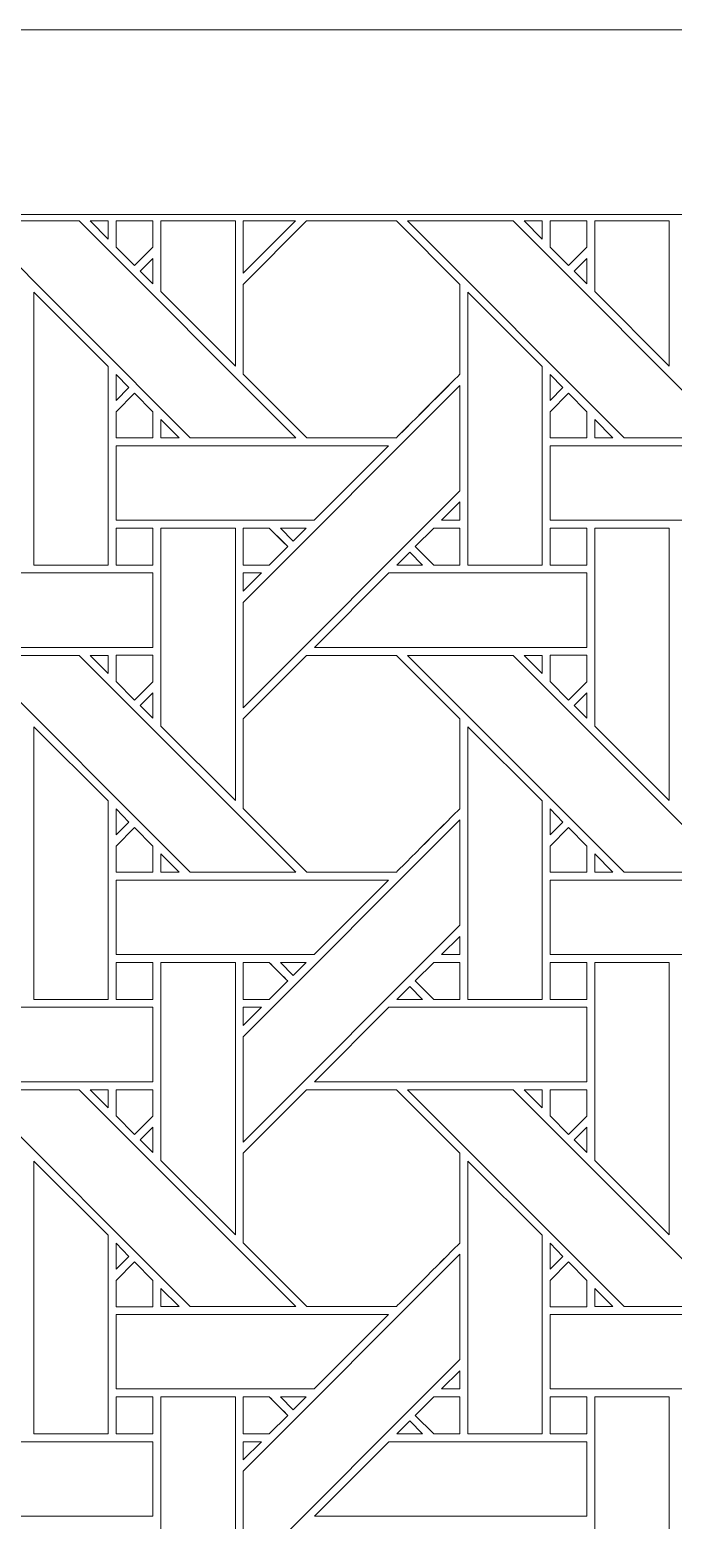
# Model space of a CAD drawing. Header units: inches. Extents: x 5.4 to 19.4, y 5.6 to 12.6.
# Drawn here: x 10.731 to 12.137, y 9.34 to 12.595 of the extents above; entities that cross this region are included whole.
import ezdxf

# ---------------------------------------------------------------- set-up
doc = ezdxf.new("R2010")
doc.units = ezdxf.units.IN
doc.header["$MEASUREMENT"] = 0
doc.layers.add('Design', color=7, linetype='Continuous', lineweight=0)

msp = doc.modelspace()

# ---------------------------------------------------------------- linework, layer by layer
at = {"layer": 'Design'}
for points, knots in [([(5.3829, 12.5948), (5.3829, 12.5948), (5.3829, 5.5948), (5.3829, 5.5948), (5.3829, 5.5948), (19.3829, 5.5948), (19.3829, 5.5948), (19.3829, 5.5948), (19.3829, 12.5948), (19.3829, 12.5948), (19.3829, 12.5948), (5.3829, 12.5948), (5.3829, 12.5948)], [0, 0, 0, 0, 1, 1, 1, 2, 2, 2, 3, 3, 3, 4, 4, 4, 4]), ([(5.8069, 12.1914), (5.8069, 12.1914), (5.8069, 5.9981), (5.8069, 5.9981), (5.8069, 5.9981), (18.9588, 5.9981), (18.9588, 5.9981), (18.9588, 5.9981), (18.9588, 12.1914), (18.9588, 12.1914), (18.9588, 12.1914), (5.8069, 12.1914), (5.8069, 12.1914)], [0, 0, 0, 0, 1, 1, 1, 2, 2, 2, 3, 3, 3, 4, 4, 4, 4]), ([(11.3123, 11.7036), (11.3123, 11.7036), (11.0813, 11.7036), (11.0813, 11.7036), (11.0813, 11.7036), (10.6077, 12.1773), (10.6077, 12.1773), (10.6077, 12.1773), (10.8387, 12.1773), (10.8387, 12.1773), (10.8387, 12.1773), (11.3123, 11.7036), (11.3123, 11.7036)], [0, 0, 0, 0, 1, 1, 1, 2, 2, 2, 3, 3, 3, 4, 4, 4, 4]), ([(10.8628, 12.1773), (10.8628, 12.1773), (10.9022, 12.1773), (10.9022, 12.1773), (10.9022, 12.1773), (10.9022, 12.1374), (10.9022, 12.1374), (10.9022, 12.1374), (10.8628, 12.1773), (10.8628, 12.1773)], [0, 0, 0, 0, 1, 1, 1, 2, 2, 2, 3, 3, 3, 3]), ([(10.9997, 12.1773), (10.9997, 12.1773), (10.9997, 12.1197), (10.9997, 12.1197), (10.9997, 12.1197), (10.9597, 12.0798), (10.9597, 12.0798), (10.9597, 12.0798), (10.9194, 12.1201), (10.9194, 12.1201), (10.9194, 12.1201), (10.9194, 12.1773), (10.9194, 12.1773), (10.9194, 12.1773), (10.9997, 12.1773), (10.9997, 12.1773)], [0, 0, 0, 0, 1, 1, 1, 2, 2, 2, 3, 3, 3, 4, 4, 4, 5, 5, 5, 5]), ([(10.9997, 12.1773), (10.9997, 12.1773), (10.9997, 12.1197), (10.9997, 12.1197), (10.9997, 12.1197), (10.9597, 12.0798), (10.9597, 12.0798), (10.9597, 12.0798), (10.9194, 12.1201), (10.9194, 12.1201), (10.9194, 12.1201), (10.9194, 12.1773), (10.9194, 12.1773), (10.9194, 12.1773), (10.9997, 12.1773), (10.9997, 12.1773)], [0, 0, 0, 0, 1, 1, 1, 2, 2, 2, 3, 3, 3, 4, 4, 4, 5, 5, 5, 5]), ([(11.1802, 12.1773), (11.1802, 12.1773), (11.1802, 11.86), (11.1802, 11.86), (11.1802, 11.86), (11.0173, 12.0229), (11.0173, 12.0229), (11.0173, 12.0229), (11.0173, 12.1773), (11.0173, 12.1773), (11.0173, 12.1773), (11.1802, 12.1773), (11.1802, 12.1773)], [0, 0, 0, 0, 1, 1, 1, 2, 2, 2, 3, 3, 3, 4, 4, 4, 4]), ([(11.671, 11.8423), (11.6532, 11.8244), (11.5412, 11.7127), (11.5322, 11.7037), (11.5322, 11.7037), (11.3365, 11.7037), (11.3365, 11.7037), (11.3365, 11.7037), (11.1973, 11.8429), (11.1973, 11.8429), (11.1973, 11.8429), (11.1973, 12.0386), (11.1973, 12.0386), (11.1973, 12.0386), (11.336, 12.1773), (11.336, 12.1773), (11.336, 12.1773), (11.5322, 12.1773), (11.5322, 12.1773), (11.5322, 12.1773), (11.671, 12.0386), (11.671, 12.0386), (11.671, 12.0386), (11.671, 11.8423), (11.671, 11.8423)], [0, 0, 0, 0, 1, 1, 1, 2, 2, 2, 3, 3, 3, 4, 4, 4, 5, 5, 5, 6, 6, 6, 7, 7, 7, 8, 8, 8, 8]), ([(11.1973, 12.0629), (11.1973, 12.0629), (11.1973, 12.1773), (11.1973, 12.1773), (11.1973, 12.1773), (11.3117, 12.1773), (11.3117, 12.1773), (11.3117, 12.1773), (11.1973, 12.0629), (11.1973, 12.0629)], [0, 0, 0, 0, 1, 1, 1, 2, 2, 2, 3, 3, 3, 3]), ([(11.5322, 12.1773), (11.5322, 12.1773), (11.671, 12.0386), (11.671, 12.0386), (11.671, 12.0386), (11.671, 11.8423), (11.671, 11.8423), (11.6528, 11.8241), (11.541, 11.7124), (11.5322, 11.7037), (11.5322, 11.7037), (11.3365, 11.7037), (11.3365, 11.7037), (11.3365, 11.7037), (11.1973, 11.8429), (11.1973, 11.8429), (11.1973, 11.8429), (11.1973, 12.0386), (11.1973, 12.0386), (11.1973, 12.0386), (11.336, 12.1773), (11.336, 12.1773), (11.336, 12.1773), (11.5322, 12.1773), (11.5322, 12.1773)], [0, 0, 0, 0, 1, 1, 1, 2, 2, 2, 3, 3, 3, 4, 4, 4, 5, 5, 5, 6, 6, 6, 7, 7, 7, 8, 8, 8, 8]), ([(12.2611, 11.7036), (12.2611, 11.7036), (12.03, 11.7036), (12.03, 11.7036), (12.03, 11.7036), (11.5565, 12.1773), (11.5565, 12.1773), (11.5565, 12.1773), (11.7874, 12.1773), (11.7874, 12.1773), (11.7874, 12.1773), (12.2611, 11.7036), (12.2611, 11.7036)], [0, 0, 0, 0, 1, 1, 1, 2, 2, 2, 3, 3, 3, 4, 4, 4, 4]), ([(11.8115, 12.1773), (11.8115, 12.1773), (11.851, 12.1773), (11.851, 12.1773), (11.851, 12.1773), (11.851, 12.1374), (11.851, 12.1374), (11.851, 12.1374), (11.8115, 12.1773), (11.8115, 12.1773)], [0, 0, 0, 0, 1, 1, 1, 2, 2, 2, 3, 3, 3, 3]), ([(11.9484, 12.1773), (11.9484, 12.1773), (11.9484, 12.1197), (11.9484, 12.1197), (11.9484, 12.1197), (11.9085, 12.0798), (11.9085, 12.0798), (11.9085, 12.0798), (11.8682, 12.1201), (11.8682, 12.1201), (11.8682, 12.1201), (11.8682, 12.1773), (11.8682, 12.1773), (11.8682, 12.1773), (11.9484, 12.1773), (11.9484, 12.1773)], [0, 0, 0, 0, 1, 1, 1, 2, 2, 2, 3, 3, 3, 4, 4, 4, 5, 5, 5, 5]), ([(11.9484, 12.1773), (11.9484, 12.1773), (11.9484, 12.1197), (11.9484, 12.1197), (11.9484, 12.1197), (11.9085, 12.0798), (11.9085, 12.0798), (11.9085, 12.0798), (11.8682, 12.1201), (11.8682, 12.1201), (11.8682, 12.1201), (11.8682, 12.1773), (11.8682, 12.1773), (11.8682, 12.1773), (11.9484, 12.1773), (11.9484, 12.1773)], [0, 0, 0, 0, 1, 1, 1, 2, 2, 2, 3, 3, 3, 4, 4, 4, 5, 5, 5, 5]), ([(12.1289, 12.1773), (12.1289, 12.1773), (12.1289, 11.86), (12.1289, 11.86), (12.1289, 11.86), (11.966, 12.0229), (11.966, 12.0229), (11.966, 12.0229), (11.966, 12.1773), (11.966, 12.1773), (11.966, 12.1773), (12.1289, 12.1773), (12.1289, 12.1773)], [0, 0, 0, 0, 1, 1, 1, 2, 2, 2, 3, 3, 3, 4, 4, 4, 4]), ([(10.9719, 12.0676), (10.9719, 12.0676), (10.9997, 12.0954), (10.9997, 12.0954), (10.9997, 12.0954), (10.9997, 12.0403), (10.9997, 12.0403), (10.9997, 12.0403), (10.9719, 12.0676), (10.9719, 12.0676)], [0, 0, 0, 0, 1, 1, 1, 2, 2, 2, 3, 3, 3, 3]), ([(11.9207, 12.0676), (11.9207, 12.0676), (11.9484, 12.0954), (11.9484, 12.0954), (11.9484, 12.0954), (11.9484, 12.0403), (11.9484, 12.0403), (11.9484, 12.0403), (11.9207, 12.0676), (11.9207, 12.0676)], [0, 0, 0, 0, 1, 1, 1, 2, 2, 2, 3, 3, 3, 3]), ([(10.7394, 11.4256), (10.7394, 11.4256), (10.7394, 12.0214), (10.7394, 12.0214), (10.7394, 12.0214), (10.9022, 11.8593), (10.9022, 11.8593), (10.9022, 11.8593), (10.9022, 11.4256), (10.9022, 11.4256), (10.9022, 11.4256), (10.7394, 11.4256), (10.7394, 11.4256)], [0, 0, 0, 0, 1, 1, 1, 2, 2, 2, 3, 3, 3, 4, 4, 4, 4]), ([(11.6881, 11.4256), (11.6881, 11.4256), (11.6881, 12.0214), (11.6881, 12.0214), (11.6881, 12.0214), (11.8509, 11.8593), (11.8509, 11.8593), (11.8509, 11.8593), (11.8509, 11.4256), (11.8509, 11.4256), (11.8509, 11.4256), (11.6881, 11.4256), (11.6881, 11.4256)], [0, 0, 0, 0, 1, 1, 1, 2, 2, 2, 3, 3, 3, 4, 4, 4, 4]), ([(10.9195, 11.7851), (10.9195, 11.7851), (10.9195, 11.8418), (10.9195, 11.8418), (10.9195, 11.8418), (10.9476, 11.8132), (10.9476, 11.8132), (10.9476, 11.8132), (10.9195, 11.7851), (10.9195, 11.7851)], [0, 0, 0, 0, 1, 1, 1, 2, 2, 2, 3, 3, 3, 3]), ([(11.671, 11.5879), (11.671, 11.5879), (11.1973, 11.1142), (11.1973, 11.1142), (11.1973, 11.1142), (11.1973, 11.3443), (11.1973, 11.3443), (11.1973, 11.3443), (11.671, 11.8179), (11.671, 11.8179), (11.671, 11.8179), (11.671, 11.5879), (11.671, 11.5879)], [0, 0, 0, 0, 1, 1, 1, 2, 2, 2, 3, 3, 3, 4, 4, 4, 4]), ([(11.8682, 11.7851), (11.8682, 11.7851), (11.8682, 11.8418), (11.8682, 11.8418), (11.8682, 11.8418), (11.8964, 11.8132), (11.8964, 11.8132), (11.8964, 11.8132), (11.8682, 11.7851), (11.8682, 11.7851)], [0, 0, 0, 0, 1, 1, 1, 2, 2, 2, 3, 3, 3, 3]), ([(10.9194, 11.7034), (10.9194, 11.7034), (10.9194, 11.7607), (10.9194, 11.7607), (10.9194, 11.7607), (10.9598, 11.801), (10.9598, 11.801), (10.9598, 11.801), (11.0001, 11.7607), (11.0001, 11.7607), (11.0001, 11.7607), (11.0001, 11.7034), (11.0001, 11.7034), (11.0001, 11.7034), (10.9194, 11.7034), (10.9194, 11.7034)], [0, 0, 0, 0, 1, 1, 1, 2, 2, 2, 3, 3, 3, 4, 4, 4, 5, 5, 5, 5]), ([(10.9598, 11.801), (10.9598, 11.801), (11.0001, 11.7607), (11.0001, 11.7607), (11.0001, 11.7607), (11.0001, 11.7034), (11.0001, 11.7034), (11.0001, 11.7034), (10.9194, 11.7034), (10.9194, 11.7034), (10.9194, 11.7034), (10.9194, 11.7607), (10.9194, 11.7607), (10.9194, 11.7607), (10.9598, 11.801), (10.9598, 11.801)], [0, 0, 0, 0, 1, 1, 1, 2, 2, 2, 3, 3, 3, 4, 4, 4, 5, 5, 5, 5]), ([(11.8682, 11.7034), (11.8682, 11.7034), (11.8682, 11.7607), (11.8682, 11.7607), (11.8682, 11.7607), (11.9085, 11.801), (11.9085, 11.801), (11.9085, 11.801), (11.9488, 11.7607), (11.9488, 11.7607), (11.9488, 11.7607), (11.9488, 11.7034), (11.9488, 11.7034), (11.9488, 11.7034), (11.8682, 11.7034), (11.8682, 11.7034)], [0, 0, 0, 0, 1, 1, 1, 2, 2, 2, 3, 3, 3, 4, 4, 4, 5, 5, 5, 5]), ([(11.9085, 11.801), (11.9085, 11.801), (11.9488, 11.7607), (11.9488, 11.7607), (11.9488, 11.7607), (11.9488, 11.7034), (11.9488, 11.7034), (11.9488, 11.7034), (11.8682, 11.7034), (11.8682, 11.7034), (11.8682, 11.7034), (11.8682, 11.7607), (11.8682, 11.7607), (11.8682, 11.7607), (11.9085, 11.801), (11.9085, 11.801)], [0, 0, 0, 0, 1, 1, 1, 2, 2, 2, 3, 3, 3, 4, 4, 4, 5, 5, 5, 5]), ([(11.0174, 11.7036), (11.0174, 11.7036), (11.0174, 11.7434), (11.0174, 11.7434), (11.0174, 11.7434), (11.0571, 11.7036), (11.0571, 11.7036), (11.0571, 11.7036), (11.0174, 11.7036), (11.0174, 11.7036)], [0, 0, 0, 0, 1, 1, 1, 2, 2, 2, 3, 3, 3, 3]), ([(11.9661, 11.7036), (11.9661, 11.7036), (11.9661, 11.7434), (11.9661, 11.7434), (11.9661, 11.7434), (12.0058, 11.7036), (12.0058, 11.7036), (12.0058, 11.7036), (11.9661, 11.7036), (11.9661, 11.7036)], [0, 0, 0, 0, 1, 1, 1, 2, 2, 2, 3, 3, 3, 3]), ([(11.3524, 11.5237), (11.3524, 11.5237), (10.9195, 11.5237), (10.9195, 11.5237), (10.9195, 11.5237), (10.9195, 11.6864), (10.9195, 11.6864), (10.9195, 11.6864), (11.5152, 11.6864), (11.5152, 11.6864), (11.5152, 11.6864), (11.3524, 11.5237), (11.3524, 11.5237)], [0, 0, 0, 0, 1, 1, 1, 2, 2, 2, 3, 3, 3, 4, 4, 4, 4]), ([(12.3012, 11.5237), (12.3012, 11.5237), (11.8682, 11.5237), (11.8682, 11.5237), (11.8682, 11.5237), (11.8682, 11.6864), (11.8682, 11.6864), (11.8682, 11.6864), (12.4639, 11.6864), (12.4639, 11.6864), (12.4639, 11.6864), (12.3012, 11.5237), (12.3012, 11.5237)], [0, 0, 0, 0, 1, 1, 1, 2, 2, 2, 3, 3, 3, 4, 4, 4, 4]), ([(11.6312, 11.5237), (11.6312, 11.5237), (11.671, 11.5635), (11.671, 11.5635), (11.671, 11.5635), (11.671, 11.5237), (11.671, 11.5237), (11.671, 11.5237), (11.6312, 11.5237), (11.6312, 11.5237)], [0, 0, 0, 0, 1, 1, 1, 2, 2, 2, 3, 3, 3, 3]), ([(10.9997, 11.4256), (10.9997, 11.4256), (10.9194, 11.4256), (10.9194, 11.4256), (10.9194, 11.4256), (10.9194, 11.5064), (10.9194, 11.5064), (10.9194, 11.5064), (10.9997, 11.5064), (10.9997, 11.5064), (10.9997, 11.5064), (10.9997, 11.4256), (10.9997, 11.4256)], [0, 0, 0, 0, 1, 1, 1, 2, 2, 2, 3, 3, 3, 4, 4, 4, 4]), ([(10.9194, 11.5064), (10.9194, 11.5064), (10.9997, 11.5064), (10.9997, 11.5064), (10.9997, 11.5064), (10.9997, 11.4256), (10.9997, 11.4256), (10.9997, 11.4256), (10.9194, 11.4256), (10.9194, 11.4256), (10.9194, 11.4256), (10.9194, 11.5064), (10.9194, 11.5064)], [0, 0, 0, 0, 1, 1, 1, 2, 2, 2, 3, 3, 3, 4, 4, 4, 4]), ([(11.0173, 11.0742), (11.0173, 11.0742), (11.0173, 11.5064), (11.0173, 11.5064), (11.0173, 11.5064), (11.1802, 11.5064), (11.1802, 11.5064), (11.1802, 11.5064), (11.1802, 10.9113), (11.1802, 10.9113), (11.1802, 10.9113), (11.0173, 11.0742), (11.0173, 11.0742)], [0, 0, 0, 0, 1, 1, 1, 2, 2, 2, 3, 3, 3, 4, 4, 4, 4]), ([(11.2544, 11.5064), (11.2595, 11.5013), (11.2903, 11.4705), (11.2947, 11.4661), (11.2947, 11.4661), (11.2543, 11.4257), (11.2543, 11.4257), (11.2543, 11.4257), (11.1973, 11.4257), (11.1973, 11.4257), (11.1973, 11.4257), (11.1973, 11.5064), (11.1973, 11.5064), (11.1973, 11.5064), (11.2544, 11.5064), (11.2544, 11.5064)], [0, 0, 0, 0, 1, 1, 1, 2, 2, 2, 3, 3, 3, 4, 4, 4, 5, 5, 5, 5]), ([(11.2794, 11.4814), (11.2794, 11.4814), (11.2947, 11.4661), (11.2947, 11.4661), (11.2947, 11.4661), (11.2543, 11.4257), (11.2543, 11.4257), (11.2543, 11.4257), (11.1973, 11.4257), (11.1973, 11.4257), (11.1973, 11.4257), (11.1973, 11.5064), (11.1973, 11.5064), (11.1973, 11.5064), (11.2544, 11.5064), (11.2544, 11.5064), (11.2598, 11.501), (11.2699, 11.4909), (11.2794, 11.4814)], [0, 0, 0, 0, 1, 1, 1, 2, 2, 2, 3, 3, 3, 4, 4, 4, 5, 5, 5, 6, 6, 6, 6]), ([(11.2787, 11.5064), (11.2787, 11.5064), (11.3352, 11.5064), (11.3352, 11.5064), (11.3352, 11.5064), (11.3069, 11.4782), (11.3069, 11.4782), (11.3069, 11.4782), (11.2787, 11.5064), (11.2787, 11.5064)], [0, 0, 0, 0, 1, 1, 1, 2, 2, 2, 3, 3, 3, 3]), ([(11.671, 11.5064), (11.671, 11.5064), (11.671, 11.4256), (11.671, 11.4256), (11.671, 11.4256), (11.6139, 11.4256), (11.6139, 11.4256), (11.6139, 11.4256), (11.5735, 11.466), (11.5735, 11.466), (11.5735, 11.466), (11.6139, 11.5064), (11.6139, 11.5064), (11.6139, 11.5064), (11.671, 11.5064), (11.671, 11.5064)], [0, 0, 0, 0, 1, 1, 1, 2, 2, 2, 3, 3, 3, 4, 4, 4, 5, 5, 5, 5]), ([(11.671, 11.5064), (11.671, 11.5064), (11.671, 11.4256), (11.671, 11.4256), (11.671, 11.4256), (11.6139, 11.4256), (11.6139, 11.4256), (11.6139, 11.4256), (11.5735, 11.466), (11.5735, 11.466), (11.5735, 11.466), (11.6139, 11.5064), (11.6139, 11.5064), (11.6139, 11.5064), (11.671, 11.5064), (11.671, 11.5064)], [0, 0, 0, 0, 1, 1, 1, 2, 2, 2, 3, 3, 3, 4, 4, 4, 5, 5, 5, 5]), ([(11.9484, 11.4256), (11.9484, 11.4256), (11.8682, 11.4256), (11.8682, 11.4256), (11.8682, 11.4256), (11.8682, 11.5064), (11.8682, 11.5064), (11.8682, 11.5064), (11.9484, 11.5064), (11.9484, 11.5064), (11.9484, 11.5064), (11.9484, 11.4256), (11.9484, 11.4256)], [0, 0, 0, 0, 1, 1, 1, 2, 2, 2, 3, 3, 3, 4, 4, 4, 4]), ([(11.8682, 11.5064), (11.8682, 11.5064), (11.9484, 11.5064), (11.9484, 11.5064), (11.9484, 11.5064), (11.9484, 11.4256), (11.9484, 11.4256), (11.9484, 11.4256), (11.8682, 11.4256), (11.8682, 11.4256), (11.8682, 11.4256), (11.8682, 11.5064), (11.8682, 11.5064)], [0, 0, 0, 0, 1, 1, 1, 2, 2, 2, 3, 3, 3, 4, 4, 4, 4]), ([(11.966, 11.0742), (11.966, 11.0742), (11.966, 11.5064), (11.966, 11.5064), (11.966, 11.5064), (12.1289, 11.5064), (12.1289, 11.5064), (12.1289, 11.5064), (12.1289, 10.9113), (12.1289, 10.9113), (12.1289, 10.9113), (11.966, 11.0742), (11.966, 11.0742)], [0, 0, 0, 0, 1, 1, 1, 2, 2, 2, 3, 3, 3, 4, 4, 4, 4]), ([(11.5896, 11.4256), (11.5896, 11.4256), (11.5331, 11.4256), (11.5331, 11.4256), (11.5331, 11.4256), (11.5614, 11.4539), (11.5614, 11.4539), (11.5614, 11.4539), (11.5896, 11.4256), (11.5896, 11.4256)], [0, 0, 0, 0, 1, 1, 1, 2, 2, 2, 3, 3, 3, 3]), ([(10.9997, 11.4085), (10.9997, 11.4085), (10.9997, 11.2457), (10.9997, 11.2457), (10.9997, 11.2457), (10.4044, 11.2457), (10.4044, 11.2457), (10.4044, 11.2457), (10.5673, 11.4085), (10.5673, 11.4085), (10.5673, 11.4085), (10.9997, 11.4085), (10.9997, 11.4085)], [0, 0, 0, 0, 1, 1, 1, 2, 2, 2, 3, 3, 3, 4, 4, 4, 4]), ([(11.2371, 11.4085), (11.2371, 11.4085), (11.1973, 11.3687), (11.1973, 11.3687), (11.1973, 11.3687), (11.1973, 11.4085), (11.1973, 11.4085), (11.1973, 11.4085), (11.2371, 11.4085), (11.2371, 11.4085)], [0, 0, 0, 0, 1, 1, 1, 2, 2, 2, 3, 3, 3, 3]), ([(11.9484, 11.4085), (11.9484, 11.4085), (11.9484, 11.2457), (11.9484, 11.2457), (11.9484, 11.2457), (11.3532, 11.2457), (11.3532, 11.2457), (11.3532, 11.2457), (11.516, 11.4085), (11.516, 11.4085), (11.516, 11.4085), (11.9484, 11.4085), (11.9484, 11.4085)], [0, 0, 0, 0, 1, 1, 1, 2, 2, 2, 3, 3, 3, 4, 4, 4, 4]), ([(11.3123, 10.7549), (11.3123, 10.7549), (11.0813, 10.7549), (11.0813, 10.7549), (11.0813, 10.7549), (10.6077, 11.2285), (10.6077, 11.2285), (10.6077, 11.2285), (10.8387, 11.2285), (10.8387, 11.2285), (10.8387, 11.2285), (11.3123, 10.7549), (11.3123, 10.7549)], [0, 0, 0, 0, 1, 1, 1, 2, 2, 2, 3, 3, 3, 4, 4, 4, 4]), ([(10.8628, 11.2285), (10.8628, 11.2285), (10.9022, 11.2285), (10.9022, 11.2285), (10.9022, 11.2285), (10.9022, 11.1887), (10.9022, 11.1887), (10.9022, 11.1887), (10.8628, 11.2285), (10.8628, 11.2285)], [0, 0, 0, 0, 1, 1, 1, 2, 2, 2, 3, 3, 3, 3]), ([(10.9997, 11.2286), (10.9997, 11.2286), (10.9997, 11.171), (10.9997, 11.171), (10.9997, 11.171), (10.9597, 11.131), (10.9597, 11.131), (10.9597, 11.131), (10.9194, 11.1714), (10.9194, 11.1714), (10.9194, 11.1714), (10.9194, 11.2286), (10.9194, 11.2286), (10.9194, 11.2286), (10.9997, 11.2286), (10.9997, 11.2286)], [0, 0, 0, 0, 1, 1, 1, 2, 2, 2, 3, 3, 3, 4, 4, 4, 5, 5, 5, 5]), ([(10.9997, 11.171), (10.9997, 11.171), (10.9597, 11.131), (10.9597, 11.131), (10.9597, 11.131), (10.9194, 11.1714), (10.9194, 11.1714), (10.9194, 11.1714), (10.9194, 11.2286), (10.9194, 11.2286), (10.9194, 11.2286), (10.9997, 11.2286), (10.9997, 11.2286), (10.9997, 11.2286), (10.9997, 11.171), (10.9997, 11.171)], [0, 0, 0, 0, 1, 1, 1, 2, 2, 2, 3, 3, 3, 4, 4, 4, 5, 5, 5, 5]), ([(11.336, 11.2285), (11.336, 11.2285), (11.5322, 11.2285), (11.5322, 11.2285), (11.5322, 11.2285), (11.671, 11.0898), (11.671, 11.0898), (11.671, 11.0898), (11.671, 10.8936), (11.671, 10.8936), (11.6532, 10.8757), (11.5412, 10.7639), (11.5322, 10.7549), (11.5322, 10.7549), (11.3365, 10.7549), (11.3365, 10.7549), (11.3365, 10.7549), (11.1973, 10.8942), (11.1973, 10.8942), (11.1973, 10.8942), (11.1973, 11.0898), (11.1973, 11.0898), (11.1973, 11.0898), (11.336, 11.2285), (11.336, 11.2285)], [0, 0, 0, 0, 1, 1, 1, 2, 2, 2, 3, 3, 3, 4, 4, 4, 5, 5, 5, 6, 6, 6, 7, 7, 7, 8, 8, 8, 8]), ([(11.5322, 11.2285), (11.5322, 11.2285), (11.671, 11.0898), (11.671, 11.0898), (11.671, 11.0898), (11.671, 10.8936), (11.671, 10.8936), (11.653, 10.8756), (11.5411, 10.7639), (11.5322, 10.7549), (11.5322, 10.7549), (11.3365, 10.7549), (11.3365, 10.7549), (11.3365, 10.7549), (11.1973, 10.8942), (11.1973, 10.8942), (11.1973, 10.8942), (11.1973, 11.0898), (11.1973, 11.0898), (11.1973, 11.0898), (11.336, 11.2285), (11.336, 11.2285), (11.336, 11.2285), (11.5322, 11.2285), (11.5322, 11.2285)], [0, 0, 0, 0, 1, 1, 1, 2, 2, 2, 3, 3, 3, 4, 4, 4, 5, 5, 5, 6, 6, 6, 7, 7, 7, 8, 8, 8, 8]), ([(12.2611, 10.7549), (12.2611, 10.7549), (12.03, 10.7549), (12.03, 10.7549), (12.03, 10.7549), (11.5565, 11.2285), (11.5565, 11.2285), (11.5565, 11.2285), (11.7874, 11.2285), (11.7874, 11.2285), (11.7874, 11.2285), (12.2611, 10.7549), (12.2611, 10.7549)], [0, 0, 0, 0, 1, 1, 1, 2, 2, 2, 3, 3, 3, 4, 4, 4, 4]), ([(11.8115, 11.2285), (11.8115, 11.2285), (11.851, 11.2285), (11.851, 11.2285), (11.851, 11.2285), (11.851, 11.1887), (11.851, 11.1887), (11.851, 11.1887), (11.8115, 11.2285), (11.8115, 11.2285)], [0, 0, 0, 0, 1, 1, 1, 2, 2, 2, 3, 3, 3, 3]), ([(11.9484, 11.2286), (11.9484, 11.2286), (11.9484, 11.171), (11.9484, 11.171), (11.9484, 11.171), (11.9085, 11.131), (11.9085, 11.131), (11.9085, 11.131), (11.8682, 11.1714), (11.8682, 11.1714), (11.8682, 11.1714), (11.8682, 11.2286), (11.8682, 11.2286), (11.8682, 11.2286), (11.9484, 11.2286), (11.9484, 11.2286)], [0, 0, 0, 0, 1, 1, 1, 2, 2, 2, 3, 3, 3, 4, 4, 4, 5, 5, 5, 5]), ([(11.9484, 11.171), (11.9484, 11.171), (11.9085, 11.131), (11.9085, 11.131), (11.9085, 11.131), (11.8682, 11.1714), (11.8682, 11.1714), (11.8682, 11.1714), (11.8682, 11.2286), (11.8682, 11.2286), (11.8682, 11.2286), (11.9484, 11.2286), (11.9484, 11.2286), (11.9484, 11.2286), (11.9484, 11.171), (11.9484, 11.171)], [0, 0, 0, 0, 1, 1, 1, 2, 2, 2, 3, 3, 3, 4, 4, 4, 5, 5, 5, 5]), ([(10.9997, 11.1467), (10.9997, 11.1467), (10.9997, 11.0915), (10.9997, 11.0915), (10.9997, 11.0915), (10.9719, 11.1189), (10.9719, 11.1189), (10.9719, 11.1189), (10.9997, 11.1467), (10.9997, 11.1467)], [0, 0, 0, 0, 1, 1, 1, 2, 2, 2, 3, 3, 3, 3]), ([(11.9484, 11.1467), (11.9484, 11.1467), (11.9484, 11.0915), (11.9484, 11.0915), (11.9484, 11.0915), (11.9207, 11.1189), (11.9207, 11.1189), (11.9207, 11.1189), (11.9484, 11.1467), (11.9484, 11.1467)], [0, 0, 0, 0, 1, 1, 1, 2, 2, 2, 3, 3, 3, 3]), ([(10.7394, 10.4769), (10.7394, 10.4769), (10.7394, 11.0727), (10.7394, 11.0727), (10.7394, 11.0727), (10.9022, 10.9106), (10.9022, 10.9106), (10.9022, 10.9106), (10.9022, 10.4769), (10.9022, 10.4769), (10.9022, 10.4769), (10.7394, 10.4769), (10.7394, 10.4769)], [0, 0, 0, 0, 1, 1, 1, 2, 2, 2, 3, 3, 3, 4, 4, 4, 4]), ([(11.6881, 10.4769), (11.6881, 10.4769), (11.6881, 11.0727), (11.6881, 11.0727), (11.6881, 11.0727), (11.8509, 10.9106), (11.8509, 10.9106), (11.8509, 10.9106), (11.8509, 10.4769), (11.8509, 10.4769), (11.8509, 10.4769), (11.6881, 10.4769), (11.6881, 10.4769)], [0, 0, 0, 0, 1, 1, 1, 2, 2, 2, 3, 3, 3, 4, 4, 4, 4]), ([(10.9195, 10.8363), (10.9195, 10.8363), (10.9195, 10.8931), (10.9195, 10.8931), (10.9195, 10.8931), (10.9476, 10.8645), (10.9476, 10.8645), (10.9476, 10.8645), (10.9195, 10.8363), (10.9195, 10.8363)], [0, 0, 0, 0, 1, 1, 1, 2, 2, 2, 3, 3, 3, 3]), ([(11.8682, 10.8363), (11.8682, 10.8363), (11.8682, 10.8931), (11.8682, 10.8931), (11.8682, 10.8931), (11.8964, 10.8645), (11.8964, 10.8645), (11.8964, 10.8645), (11.8682, 10.8363), (11.8682, 10.8363)], [0, 0, 0, 0, 1, 1, 1, 2, 2, 2, 3, 3, 3, 3]), ([(10.9194, 10.7547), (10.9194, 10.7547), (10.9194, 10.812), (10.9194, 10.812), (10.9194, 10.812), (10.9598, 10.8523), (10.9598, 10.8523), (10.9598, 10.8523), (11.0001, 10.812), (11.0001, 10.812), (11.0001, 10.812), (11.0001, 10.7547), (11.0001, 10.7547), (11.0001, 10.7547), (10.9194, 10.7547), (10.9194, 10.7547)], [0, 0, 0, 0, 1, 1, 1, 2, 2, 2, 3, 3, 3, 4, 4, 4, 5, 5, 5, 5]), ([(10.9598, 10.8523), (10.9598, 10.8523), (11.0001, 10.812), (11.0001, 10.812), (11.0001, 10.812), (11.0001, 10.7547), (11.0001, 10.7547), (11.0001, 10.7547), (10.9194, 10.7547), (10.9194, 10.7547), (10.9194, 10.7547), (10.9194, 10.812), (10.9194, 10.812), (10.9194, 10.812), (10.9598, 10.8523), (10.9598, 10.8523)], [0, 0, 0, 0, 1, 1, 1, 2, 2, 2, 3, 3, 3, 4, 4, 4, 5, 5, 5, 5]), ([(11.671, 10.6391), (11.671, 10.6391), (11.1973, 10.1655), (11.1973, 10.1655), (11.1973, 10.1655), (11.1973, 10.3956), (11.1973, 10.3956), (11.1973, 10.3956), (11.671, 10.8692), (11.671, 10.8692), (11.671, 10.8692), (11.671, 10.6391), (11.671, 10.6391)], [0, 0, 0, 0, 1, 1, 1, 2, 2, 2, 3, 3, 3, 4, 4, 4, 4]), ([(11.8682, 10.7547), (11.8682, 10.7547), (11.8682, 10.812), (11.8682, 10.812), (11.8682, 10.812), (11.9085, 10.8523), (11.9085, 10.8523), (11.9085, 10.8523), (11.9488, 10.812), (11.9488, 10.812), (11.9488, 10.812), (11.9488, 10.7547), (11.9488, 10.7547), (11.9488, 10.7547), (11.8682, 10.7547), (11.8682, 10.7547)], [0, 0, 0, 0, 1, 1, 1, 2, 2, 2, 3, 3, 3, 4, 4, 4, 5, 5, 5, 5]), ([(11.9085, 10.8523), (11.9085, 10.8523), (11.9488, 10.812), (11.9488, 10.812), (11.9488, 10.812), (11.9488, 10.7547), (11.9488, 10.7547), (11.9488, 10.7547), (11.8682, 10.7547), (11.8682, 10.7547), (11.8682, 10.7547), (11.8682, 10.812), (11.8682, 10.812), (11.8682, 10.812), (11.9085, 10.8523), (11.9085, 10.8523)], [0, 0, 0, 0, 1, 1, 1, 2, 2, 2, 3, 3, 3, 4, 4, 4, 5, 5, 5, 5]), ([(11.0174, 10.7549), (11.0174, 10.7549), (11.0174, 10.7947), (11.0174, 10.7947), (11.0174, 10.7947), (11.0571, 10.7549), (11.0571, 10.7549), (11.0571, 10.7549), (11.0174, 10.7549), (11.0174, 10.7549)], [0, 0, 0, 0, 1, 1, 1, 2, 2, 2, 3, 3, 3, 3]), ([(11.9661, 10.7549), (11.9661, 10.7549), (11.9661, 10.7947), (11.9661, 10.7947), (11.9661, 10.7947), (12.0058, 10.7549), (12.0058, 10.7549), (12.0058, 10.7549), (11.9661, 10.7549), (11.9661, 10.7549)], [0, 0, 0, 0, 1, 1, 1, 2, 2, 2, 3, 3, 3, 3]), ([(11.5152, 10.7376), (11.5152, 10.7376), (11.3524, 10.5749), (11.3524, 10.5749), (11.3524, 10.5749), (10.9195, 10.5749), (10.9195, 10.5749), (10.9195, 10.5749), (10.9195, 10.7376), (10.9195, 10.7376), (10.9195, 10.7376), (11.5152, 10.7376), (11.5152, 10.7376)], [0, 0, 0, 0, 1, 1, 1, 2, 2, 2, 3, 3, 3, 4, 4, 4, 4]), ([(12.4639, 10.7376), (12.4639, 10.7376), (12.3012, 10.5749), (12.3012, 10.5749), (12.3012, 10.5749), (11.8682, 10.5749), (11.8682, 10.5749), (11.8682, 10.5749), (11.8682, 10.7376), (11.8682, 10.7376), (11.8682, 10.7376), (12.4639, 10.7376), (12.4639, 10.7376)], [0, 0, 0, 0, 1, 1, 1, 2, 2, 2, 3, 3, 3, 4, 4, 4, 4]), ([(11.671, 10.575), (11.671, 10.575), (11.6312, 10.575), (11.6312, 10.575), (11.6312, 10.575), (11.671, 10.6147), (11.671, 10.6147), (11.671, 10.6147), (11.671, 10.575), (11.671, 10.575)], [0, 0, 0, 0, 1, 1, 1, 2, 2, 2, 3, 3, 3, 3]), ([(10.9997, 10.4769), (10.9997, 10.4769), (10.9194, 10.4769), (10.9194, 10.4769), (10.9194, 10.4769), (10.9194, 10.5577), (10.9194, 10.5577), (10.9194, 10.5577), (10.9997, 10.5577), (10.9997, 10.5577), (10.9997, 10.5577), (10.9997, 10.4769), (10.9997, 10.4769)], [0, 0, 0, 0, 1, 1, 1, 2, 2, 2, 3, 3, 3, 4, 4, 4, 4]), ([(10.9997, 10.5577), (10.9997, 10.5577), (10.9997, 10.4769), (10.9997, 10.4769), (10.9997, 10.4769), (10.9194, 10.4769), (10.9194, 10.4769), (10.9194, 10.4769), (10.9194, 10.5577), (10.9194, 10.5577), (10.9194, 10.5577), (10.9997, 10.5577), (10.9997, 10.5577)], [0, 0, 0, 0, 1, 1, 1, 2, 2, 2, 3, 3, 3, 4, 4, 4, 4]), ([(11.0173, 10.1255), (11.0173, 10.1255), (11.0173, 10.5577), (11.0173, 10.5577), (11.0173, 10.5577), (11.1802, 10.5577), (11.1802, 10.5577), (11.1802, 10.5577), (11.1802, 9.9626), (11.1802, 9.9626), (11.1802, 9.9626), (11.0173, 10.1255), (11.0173, 10.1255)], [0, 0, 0, 0, 1, 1, 1, 2, 2, 2, 3, 3, 3, 4, 4, 4, 4]), ([(11.2544, 10.5577), (11.2595, 10.5526), (11.2903, 10.5218), (11.2947, 10.5173), (11.2947, 10.5173), (11.2543, 10.4769), (11.2543, 10.4769), (11.2543, 10.4769), (11.1973, 10.4769), (11.1973, 10.4769), (11.1973, 10.4769), (11.1973, 10.5577), (11.1973, 10.5577), (11.1973, 10.5577), (11.2544, 10.5577), (11.2544, 10.5577)], [0, 0, 0, 0, 1, 1, 1, 2, 2, 2, 3, 3, 3, 4, 4, 4, 5, 5, 5, 5]), ([(11.2947, 10.5173), (11.2947, 10.5173), (11.2543, 10.4769), (11.2543, 10.4769), (11.2543, 10.4769), (11.1973, 10.4769), (11.1973, 10.4769), (11.1973, 10.4769), (11.1973, 10.5577), (11.1973, 10.5577), (11.1973, 10.5577), (11.2544, 10.5577), (11.2544, 10.5577), (11.2596, 10.5525), (11.2904, 10.5217), (11.2947, 10.5173)], [0, 0, 0, 0, 1, 1, 1, 2, 2, 2, 3, 3, 3, 4, 4, 4, 5, 5, 5, 5]), ([(11.2787, 10.5577), (11.2787, 10.5577), (11.3352, 10.5577), (11.3352, 10.5577), (11.3352, 10.5577), (11.3069, 10.5295), (11.3069, 10.5295), (11.3069, 10.5295), (11.2787, 10.5577), (11.2787, 10.5577)], [0, 0, 0, 0, 1, 1, 1, 2, 2, 2, 3, 3, 3, 3]), ([(11.671, 10.5577), (11.671, 10.5577), (11.671, 10.4769), (11.671, 10.4769), (11.671, 10.4769), (11.6139, 10.4769), (11.6139, 10.4769), (11.6139, 10.4769), (11.5735, 10.5173), (11.5735, 10.5173), (11.5735, 10.5173), (11.6139, 10.5577), (11.6139, 10.5577), (11.6139, 10.5577), (11.671, 10.5577), (11.671, 10.5577)], [0, 0, 0, 0, 1, 1, 1, 2, 2, 2, 3, 3, 3, 4, 4, 4, 5, 5, 5, 5]), ([(11.5735, 10.5173), (11.5735, 10.5173), (11.6139, 10.5577), (11.6139, 10.5577), (11.6139, 10.5577), (11.671, 10.5577), (11.671, 10.5577), (11.671, 10.5577), (11.671, 10.4769), (11.671, 10.4769), (11.671, 10.4769), (11.6139, 10.4769), (11.6139, 10.4769), (11.6139, 10.4769), (11.5735, 10.5173), (11.5735, 10.5173)], [0, 0, 0, 0, 1, 1, 1, 2, 2, 2, 3, 3, 3, 4, 4, 4, 5, 5, 5, 5]), ([(11.9484, 10.4769), (11.9484, 10.4769), (11.8682, 10.4769), (11.8682, 10.4769), (11.8682, 10.4769), (11.8682, 10.5577), (11.8682, 10.5577), (11.8682, 10.5577), (11.9484, 10.5577), (11.9484, 10.5577), (11.9484, 10.5577), (11.9484, 10.4769), (11.9484, 10.4769)], [0, 0, 0, 0, 1, 1, 1, 2, 2, 2, 3, 3, 3, 4, 4, 4, 4]), ([(11.9484, 10.5577), (11.9484, 10.5577), (11.9484, 10.4769), (11.9484, 10.4769), (11.9484, 10.4769), (11.8682, 10.4769), (11.8682, 10.4769), (11.8682, 10.4769), (11.8682, 10.5577), (11.8682, 10.5577), (11.8682, 10.5577), (11.9484, 10.5577), (11.9484, 10.5577)], [0, 0, 0, 0, 1, 1, 1, 2, 2, 2, 3, 3, 3, 4, 4, 4, 4]), ([(11.966, 10.1255), (11.966, 10.1255), (11.966, 10.5577), (11.966, 10.5577), (11.966, 10.5577), (12.1289, 10.5577), (12.1289, 10.5577), (12.1289, 10.5577), (12.1289, 9.9626), (12.1289, 9.9626), (12.1289, 9.9626), (11.966, 10.1255), (11.966, 10.1255)], [0, 0, 0, 0, 1, 1, 1, 2, 2, 2, 3, 3, 3, 4, 4, 4, 4]), ([(11.5896, 10.4769), (11.5896, 10.4769), (11.5331, 10.4769), (11.5331, 10.4769), (11.5331, 10.4769), (11.5614, 10.5052), (11.5614, 10.5052), (11.5614, 10.5052), (11.5896, 10.4769), (11.5896, 10.4769)], [0, 0, 0, 0, 1, 1, 1, 2, 2, 2, 3, 3, 3, 3]), ([(10.9997, 10.4598), (10.9997, 10.4598), (10.9997, 10.2969), (10.9997, 10.2969), (10.9997, 10.2969), (10.4044, 10.2969), (10.4044, 10.2969), (10.4044, 10.2969), (10.5673, 10.4598), (10.5673, 10.4598), (10.5673, 10.4598), (10.9997, 10.4598), (10.9997, 10.4598)], [0, 0, 0, 0, 1, 1, 1, 2, 2, 2, 3, 3, 3, 4, 4, 4, 4]), ([(11.2371, 10.4598), (11.2371, 10.4598), (11.1973, 10.4199), (11.1973, 10.4199), (11.1973, 10.4199), (11.1973, 10.4598), (11.1973, 10.4598), (11.1973, 10.4598), (11.2371, 10.4598), (11.2371, 10.4598)], [0, 0, 0, 0, 1, 1, 1, 2, 2, 2, 3, 3, 3, 3]), ([(11.9484, 10.4598), (11.9484, 10.4598), (11.9484, 10.2969), (11.9484, 10.2969), (11.9484, 10.2969), (11.3531, 10.2969), (11.3531, 10.2969), (11.3531, 10.2969), (11.516, 10.4598), (11.516, 10.4598), (11.516, 10.4598), (11.9484, 10.4598), (11.9484, 10.4598)], [0, 0, 0, 0, 1, 1, 1, 2, 2, 2, 3, 3, 3, 4, 4, 4, 4]), ([(11.3123, 9.8062), (11.3123, 9.8062), (11.0813, 9.8062), (11.0813, 9.8062), (11.0813, 9.8062), (10.6077, 10.2798), (10.6077, 10.2798), (10.6077, 10.2798), (10.8387, 10.2798), (10.8387, 10.2798), (10.8387, 10.2798), (11.3123, 9.8062), (11.3123, 9.8062)], [0, 0, 0, 0, 1, 1, 1, 2, 2, 2, 3, 3, 3, 4, 4, 4, 4]), ([(10.8628, 10.2798), (10.8628, 10.2798), (10.9022, 10.2798), (10.9022, 10.2798), (10.9022, 10.2798), (10.9022, 10.24), (10.9022, 10.24), (10.9022, 10.24), (10.8628, 10.2798), (10.8628, 10.2798)], [0, 0, 0, 0, 1, 1, 1, 2, 2, 2, 3, 3, 3, 3]), ([(10.9997, 10.2798), (10.9997, 10.2798), (10.9997, 10.2222), (10.9997, 10.2222), (10.9997, 10.2222), (10.9597, 10.1823), (10.9597, 10.1823), (10.9597, 10.1823), (10.9194, 10.2226), (10.9194, 10.2226), (10.9194, 10.2226), (10.9194, 10.2798), (10.9194, 10.2798), (10.9194, 10.2798), (10.9997, 10.2798), (10.9997, 10.2798)], [0, 0, 0, 0, 1, 1, 1, 2, 2, 2, 3, 3, 3, 4, 4, 4, 5, 5, 5, 5]), ([(10.9997, 10.2222), (10.9997, 10.2222), (10.9597, 10.1823), (10.9597, 10.1823), (10.9597, 10.1823), (10.9194, 10.2226), (10.9194, 10.2226), (10.9194, 10.2226), (10.9194, 10.2798), (10.9194, 10.2798), (10.9194, 10.2798), (10.9997, 10.2798), (10.9997, 10.2798), (10.9997, 10.2798), (10.9997, 10.2222), (10.9997, 10.2222)], [0, 0, 0, 0, 1, 1, 1, 2, 2, 2, 3, 3, 3, 4, 4, 4, 5, 5, 5, 5]), ([(11.336, 10.2798), (11.336, 10.2798), (11.5322, 10.2798), (11.5322, 10.2798), (11.5322, 10.2798), (11.671, 10.1411), (11.671, 10.1411), (11.671, 10.1411), (11.671, 9.9449), (11.671, 9.9449), (11.6532, 9.9269), (11.5412, 9.8152), (11.5322, 9.8062), (11.5322, 9.8062), (11.3365, 9.8062), (11.3365, 9.8062), (11.3365, 9.8062), (11.1973, 9.9454), (11.1973, 9.9454), (11.1973, 9.9454), (11.1973, 10.1411), (11.1973, 10.1411), (11.1973, 10.1411), (11.336, 10.2798), (11.336, 10.2798)], [0, 0, 0, 0, 1, 1, 1, 2, 2, 2, 3, 3, 3, 4, 4, 4, 5, 5, 5, 6, 6, 6, 7, 7, 7, 8, 8, 8, 8]), ([(11.671, 10.1411), (11.671, 10.1411), (11.671, 9.9449), (11.671, 9.9449), (11.6531, 9.9269), (11.5412, 9.8152), (11.5322, 9.8062), (11.5322, 9.8062), (11.3365, 9.8062), (11.3365, 9.8062), (11.3365, 9.8062), (11.1973, 9.9454), (11.1973, 9.9454), (11.1973, 9.9454), (11.1973, 10.1411), (11.1973, 10.1411), (11.1973, 10.1411), (11.336, 10.2798), (11.336, 10.2798), (11.336, 10.2798), (11.5322, 10.2798), (11.5322, 10.2798), (11.5322, 10.2798), (11.671, 10.1411), (11.671, 10.1411)], [0, 0, 0, 0, 1, 1, 1, 2, 2, 2, 3, 3, 3, 4, 4, 4, 5, 5, 5, 6, 6, 6, 7, 7, 7, 8, 8, 8, 8]), ([(12.2611, 9.8062), (12.2611, 9.8062), (12.03, 9.8062), (12.03, 9.8062), (12.03, 9.8062), (11.5565, 10.2798), (11.5565, 10.2798), (11.5565, 10.2798), (11.7874, 10.2798), (11.7874, 10.2798), (11.7874, 10.2798), (12.2611, 9.8062), (12.2611, 9.8062)], [0, 0, 0, 0, 1, 1, 1, 2, 2, 2, 3, 3, 3, 4, 4, 4, 4]), ([(11.8115, 10.2798), (11.8115, 10.2798), (11.851, 10.2798), (11.851, 10.2798), (11.851, 10.2798), (11.851, 10.24), (11.851, 10.24), (11.851, 10.24), (11.8115, 10.2798), (11.8115, 10.2798)], [0, 0, 0, 0, 1, 1, 1, 2, 2, 2, 3, 3, 3, 3]), ([(11.9484, 10.2798), (11.9484, 10.2798), (11.9484, 10.2222), (11.9484, 10.2222), (11.9484, 10.2222), (11.9085, 10.1823), (11.9085, 10.1823), (11.9085, 10.1823), (11.8682, 10.2226), (11.8682, 10.2226), (11.8682, 10.2226), (11.8682, 10.2798), (11.8682, 10.2798), (11.8682, 10.2798), (11.9484, 10.2798), (11.9484, 10.2798)], [0, 0, 0, 0, 1, 1, 1, 2, 2, 2, 3, 3, 3, 4, 4, 4, 5, 5, 5, 5]), ([(11.9484, 10.2222), (11.9484, 10.2222), (11.9085, 10.1823), (11.9085, 10.1823), (11.9085, 10.1823), (11.8682, 10.2226), (11.8682, 10.2226), (11.8682, 10.2226), (11.8682, 10.2798), (11.8682, 10.2798), (11.8682, 10.2798), (11.9484, 10.2798), (11.9484, 10.2798), (11.9484, 10.2798), (11.9484, 10.2222), (11.9484, 10.2222)], [0, 0, 0, 0, 1, 1, 1, 2, 2, 2, 3, 3, 3, 4, 4, 4, 5, 5, 5, 5]), ([(10.9997, 10.198), (10.9997, 10.198), (10.9997, 10.1428), (10.9997, 10.1428), (10.9997, 10.1428), (10.9719, 10.1702), (10.9719, 10.1702), (10.9719, 10.1702), (10.9997, 10.198), (10.9997, 10.198)], [0, 0, 0, 0, 1, 1, 1, 2, 2, 2, 3, 3, 3, 3]), ([(11.9484, 10.198), (11.9484, 10.198), (11.9484, 10.1428), (11.9484, 10.1428), (11.9484, 10.1428), (11.9207, 10.1702), (11.9207, 10.1702), (11.9207, 10.1702), (11.9484, 10.198), (11.9484, 10.198)], [0, 0, 0, 0, 1, 1, 1, 2, 2, 2, 3, 3, 3, 3]), ([(10.7394, 9.5282), (10.7394, 9.5282), (10.7394, 10.124), (10.7394, 10.124), (10.7394, 10.124), (10.9022, 9.9619), (10.9022, 9.9619), (10.9022, 9.9619), (10.9022, 9.5282), (10.9022, 9.5282), (10.9022, 9.5282), (10.7394, 9.5282), (10.7394, 9.5282)], [0, 0, 0, 0, 1, 1, 1, 2, 2, 2, 3, 3, 3, 4, 4, 4, 4]), ([(11.6881, 9.5282), (11.6881, 9.5282), (11.6881, 10.124), (11.6881, 10.124), (11.6881, 10.124), (11.8509, 9.9619), (11.8509, 9.9619), (11.8509, 9.9619), (11.8509, 9.5282), (11.8509, 9.5282), (11.8509, 9.5282), (11.6881, 9.5282), (11.6881, 9.5282)], [0, 0, 0, 0, 1, 1, 1, 2, 2, 2, 3, 3, 3, 4, 4, 4, 4]), ([(10.9195, 9.8876), (10.9195, 9.8876), (10.9195, 9.9444), (10.9195, 9.9444), (10.9195, 9.9444), (10.9476, 9.9158), (10.9476, 9.9158), (10.9476, 9.9158), (10.9195, 9.8876), (10.9195, 9.8876)], [0, 0, 0, 0, 1, 1, 1, 2, 2, 2, 3, 3, 3, 3]), ([(11.8682, 9.8876), (11.8682, 9.8876), (11.8682, 9.9444), (11.8682, 9.9444), (11.8682, 9.9444), (11.8964, 9.9158), (11.8964, 9.9158), (11.8964, 9.9158), (11.8682, 9.8876), (11.8682, 9.8876)], [0, 0, 0, 0, 1, 1, 1, 2, 2, 2, 3, 3, 3, 3]), ([(10.9194, 9.8059), (10.9194, 9.8059), (10.9194, 9.8632), (10.9194, 9.8632), (10.9194, 9.8632), (10.9598, 9.9036), (10.9598, 9.9036), (10.9598, 9.9036), (11.0001, 9.8632), (11.0001, 9.8632), (11.0001, 9.8632), (11.0001, 9.8059), (11.0001, 9.8059), (11.0001, 9.8059), (10.9194, 9.8059), (10.9194, 9.8059)], [0, 0, 0, 0, 1, 1, 1, 2, 2, 2, 3, 3, 3, 4, 4, 4, 5, 5, 5, 5]), ([(10.9598, 9.9036), (10.9598, 9.9036), (11.0001, 9.8632), (11.0001, 9.8632), (11.0001, 9.8632), (11.0001, 9.8059), (11.0001, 9.8059), (11.0001, 9.8059), (10.9194, 9.8059), (10.9194, 9.8059), (10.9194, 9.8059), (10.9194, 9.8632), (10.9194, 9.8632), (10.9194, 9.8632), (10.9598, 9.9036), (10.9598, 9.9036)], [0, 0, 0, 0, 1, 1, 1, 2, 2, 2, 3, 3, 3, 4, 4, 4, 5, 5, 5, 5]), ([(11.671, 9.6904), (11.671, 9.6904), (11.1973, 9.2167), (11.1973, 9.2167), (11.1973, 9.2167), (11.1973, 9.4468), (11.1973, 9.4468), (11.1973, 9.4468), (11.671, 9.9204), (11.671, 9.9204), (11.671, 9.9204), (11.671, 9.6904), (11.671, 9.6904)], [0, 0, 0, 0, 1, 1, 1, 2, 2, 2, 3, 3, 3, 4, 4, 4, 4]), ([(11.8682, 9.8059), (11.8682, 9.8059), (11.8682, 9.8632), (11.8682, 9.8632), (11.8682, 9.8632), (11.9085, 9.9036), (11.9085, 9.9036), (11.9085, 9.9036), (11.9488, 9.8632), (11.9488, 9.8632), (11.9488, 9.8632), (11.9488, 9.8059), (11.9488, 9.8059), (11.9488, 9.8059), (11.8682, 9.8059), (11.8682, 9.8059)], [0, 0, 0, 0, 1, 1, 1, 2, 2, 2, 3, 3, 3, 4, 4, 4, 5, 5, 5, 5]), ([(11.9085, 9.9036), (11.9085, 9.9036), (11.9488, 9.8632), (11.9488, 9.8632), (11.9488, 9.8632), (11.9488, 9.8059), (11.9488, 9.8059), (11.9488, 9.8059), (11.8682, 9.8059), (11.8682, 9.8059), (11.8682, 9.8059), (11.8682, 9.8632), (11.8682, 9.8632), (11.8682, 9.8632), (11.9085, 9.9036), (11.9085, 9.9036)], [0, 0, 0, 0, 1, 1, 1, 2, 2, 2, 3, 3, 3, 4, 4, 4, 5, 5, 5, 5]), ([(11.0174, 9.8062), (11.0174, 9.8062), (11.0174, 9.8459), (11.0174, 9.8459), (11.0174, 9.8459), (11.0571, 9.8062), (11.0571, 9.8062), (11.0571, 9.8062), (11.0174, 9.8062), (11.0174, 9.8062)], [0, 0, 0, 0, 1, 1, 1, 2, 2, 2, 3, 3, 3, 3]), ([(11.9661, 9.8062), (11.9661, 9.8062), (11.9661, 9.8459), (11.9661, 9.8459), (11.9661, 9.8459), (12.0058, 9.8062), (12.0058, 9.8062), (12.0058, 9.8062), (11.9661, 9.8062), (11.9661, 9.8062)], [0, 0, 0, 0, 1, 1, 1, 2, 2, 2, 3, 3, 3, 3]), ([(11.5152, 9.7889), (11.5152, 9.7889), (11.3524, 9.6262), (11.3524, 9.6262), (11.3524, 9.6262), (10.9195, 9.6262), (10.9195, 9.6262), (10.9195, 9.6262), (10.9195, 9.7889), (10.9195, 9.7889), (10.9195, 9.7889), (11.5152, 9.7889), (11.5152, 9.7889)], [0, 0, 0, 0, 1, 1, 1, 2, 2, 2, 3, 3, 3, 4, 4, 4, 4]), ([(12.4639, 9.7889), (12.4639, 9.7889), (12.3012, 9.6262), (12.3012, 9.6262), (12.3012, 9.6262), (11.8682, 9.6262), (11.8682, 9.6262), (11.8682, 9.6262), (11.8682, 9.7889), (11.8682, 9.7889), (11.8682, 9.7889), (12.4639, 9.7889), (12.4639, 9.7889)], [0, 0, 0, 0, 1, 1, 1, 2, 2, 2, 3, 3, 3, 4, 4, 4, 4]), ([(11.671, 9.6262), (11.671, 9.6262), (11.6312, 9.6262), (11.6312, 9.6262), (11.6312, 9.6262), (11.671, 9.666), (11.671, 9.666), (11.671, 9.666), (11.671, 9.6262), (11.671, 9.6262)], [0, 0, 0, 0, 1, 1, 1, 2, 2, 2, 3, 3, 3, 3]), ([(10.9997, 9.5282), (10.9997, 9.5282), (10.9194, 9.5282), (10.9194, 9.5282), (10.9194, 9.5282), (10.9194, 9.609), (10.9194, 9.609), (10.9194, 9.609), (10.9997, 9.609), (10.9997, 9.609), (10.9997, 9.609), (10.9997, 9.5282), (10.9997, 9.5282)], [0, 0, 0, 0, 1, 1, 1, 2, 2, 2, 3, 3, 3, 4, 4, 4, 4]), ([(10.9997, 9.609), (10.9997, 9.609), (10.9997, 9.5282), (10.9997, 9.5282), (10.9997, 9.5282), (10.9194, 9.5282), (10.9194, 9.5282), (10.9194, 9.5282), (10.9194, 9.609), (10.9194, 9.609), (10.9194, 9.609), (10.9997, 9.609), (10.9997, 9.609)], [0, 0, 0, 0, 1, 1, 1, 2, 2, 2, 3, 3, 3, 4, 4, 4, 4]), ([(11.0173, 9.1768), (11.0173, 9.1768), (11.0173, 9.609), (11.0173, 9.609), (11.0173, 9.609), (11.1802, 9.609), (11.1802, 9.609), (11.1802, 9.609), (11.1802, 9.0138), (11.1802, 9.0138), (11.1802, 9.0138), (11.0173, 9.1768), (11.0173, 9.1768)], [0, 0, 0, 0, 1, 1, 1, 2, 2, 2, 3, 3, 3, 4, 4, 4, 4]), ([(11.2544, 9.609), (11.2595, 9.6038), (11.2903, 9.573), (11.2947, 9.5686), (11.2947, 9.5686), (11.2543, 9.5282), (11.2543, 9.5282), (11.2543, 9.5282), (11.1973, 9.5282), (11.1973, 9.5282), (11.1973, 9.5282), (11.1973, 9.609), (11.1973, 9.609), (11.1973, 9.609), (11.2544, 9.609), (11.2544, 9.609)], [0, 0, 0, 0, 1, 1, 1, 2, 2, 2, 3, 3, 3, 4, 4, 4, 5, 5, 5, 5]), ([(11.2947, 9.5686), (11.2947, 9.5686), (11.2543, 9.5282), (11.2543, 9.5282), (11.2543, 9.5282), (11.1973, 9.5282), (11.1973, 9.5282), (11.1973, 9.5282), (11.1973, 9.609), (11.1973, 9.609), (11.1973, 9.609), (11.2544, 9.609), (11.2544, 9.609), (11.2596, 9.6037), (11.2904, 9.5729), (11.2947, 9.5686)], [0, 0, 0, 0, 1, 1, 1, 2, 2, 2, 3, 3, 3, 4, 4, 4, 5, 5, 5, 5]), ([(11.2787, 9.609), (11.2787, 9.609), (11.3352, 9.609), (11.3352, 9.609), (11.3352, 9.609), (11.3069, 9.5808), (11.3069, 9.5808), (11.3069, 9.5808), (11.2787, 9.609), (11.2787, 9.609)], [0, 0, 0, 0, 1, 1, 1, 2, 2, 2, 3, 3, 3, 3]), ([(11.671, 9.609), (11.671, 9.609), (11.671, 9.5282), (11.671, 9.5282), (11.671, 9.5282), (11.6139, 9.5282), (11.6139, 9.5282), (11.6139, 9.5282), (11.5735, 9.5686), (11.5735, 9.5686), (11.5735, 9.5686), (11.6139, 9.609), (11.6139, 9.609), (11.6139, 9.609), (11.671, 9.609), (11.671, 9.609)], [0, 0, 0, 0, 1, 1, 1, 2, 2, 2, 3, 3, 3, 4, 4, 4, 5, 5, 5, 5]), ([(11.5735, 9.5686), (11.5735, 9.5686), (11.6139, 9.609), (11.6139, 9.609), (11.6139, 9.609), (11.671, 9.609), (11.671, 9.609), (11.671, 9.609), (11.671, 9.5282), (11.671, 9.5282), (11.671, 9.5282), (11.6139, 9.5282), (11.6139, 9.5282), (11.6139, 9.5282), (11.5735, 9.5686), (11.5735, 9.5686)], [0, 0, 0, 0, 1, 1, 1, 2, 2, 2, 3, 3, 3, 4, 4, 4, 5, 5, 5, 5]), ([(11.9484, 9.5282), (11.9484, 9.5282), (11.8682, 9.5282), (11.8682, 9.5282), (11.8682, 9.5282), (11.8682, 9.609), (11.8682, 9.609), (11.8682, 9.609), (11.9484, 9.609), (11.9484, 9.609), (11.9484, 9.609), (11.9484, 9.5282), (11.9484, 9.5282)], [0, 0, 0, 0, 1, 1, 1, 2, 2, 2, 3, 3, 3, 4, 4, 4, 4]), ([(11.9484, 9.609), (11.9484, 9.609), (11.9484, 9.5282), (11.9484, 9.5282), (11.9484, 9.5282), (11.8682, 9.5282), (11.8682, 9.5282), (11.8682, 9.5282), (11.8682, 9.609), (11.8682, 9.609), (11.8682, 9.609), (11.9484, 9.609), (11.9484, 9.609)], [0, 0, 0, 0, 1, 1, 1, 2, 2, 2, 3, 3, 3, 4, 4, 4, 4]), ([(11.966, 9.1768), (11.966, 9.1768), (11.966, 9.609), (11.966, 9.609), (11.966, 9.609), (12.1289, 9.609), (12.1289, 9.609), (12.1289, 9.609), (12.1289, 9.0138), (12.1289, 9.0138), (12.1289, 9.0138), (11.966, 9.1768), (11.966, 9.1768)], [0, 0, 0, 0, 1, 1, 1, 2, 2, 2, 3, 3, 3, 4, 4, 4, 4]), ([(11.5896, 9.5282), (11.5896, 9.5282), (11.5331, 9.5282), (11.5331, 9.5282), (11.5331, 9.5282), (11.5614, 9.5564), (11.5614, 9.5564), (11.5614, 9.5564), (11.5896, 9.5282), (11.5896, 9.5282)], [0, 0, 0, 0, 1, 1, 1, 2, 2, 2, 3, 3, 3, 3]), ([(10.9997, 9.511), (10.9997, 9.511), (10.9997, 9.3482), (10.9997, 9.3482), (10.9997, 9.3482), (10.4044, 9.3482), (10.4044, 9.3482), (10.4044, 9.3482), (10.5673, 9.511), (10.5673, 9.511), (10.5673, 9.511), (10.9997, 9.511), (10.9997, 9.511)], [0, 0, 0, 0, 1, 1, 1, 2, 2, 2, 3, 3, 3, 4, 4, 4, 4]), ([(11.2371, 9.511), (11.2371, 9.511), (11.1973, 9.4712), (11.1973, 9.4712), (11.1973, 9.4712), (11.1973, 9.511), (11.1973, 9.511), (11.1973, 9.511), (11.2371, 9.511), (11.2371, 9.511)], [0, 0, 0, 0, 1, 1, 1, 2, 2, 2, 3, 3, 3, 3]), ([(11.9484, 9.511), (11.9484, 9.511), (11.9484, 9.3482), (11.9484, 9.3482), (11.9484, 9.3482), (11.3531, 9.3482), (11.3531, 9.3482), (11.3531, 9.3482), (11.516, 9.511), (11.516, 9.511), (11.516, 9.511), (11.9484, 9.511), (11.9484, 9.511)], [0, 0, 0, 0, 1, 1, 1, 2, 2, 2, 3, 3, 3, 4, 4, 4, 4])]:
    msp.add_open_spline(points, degree=3, knots=knots, dxfattribs=at)

doc.saveas('drawing.dxf')
